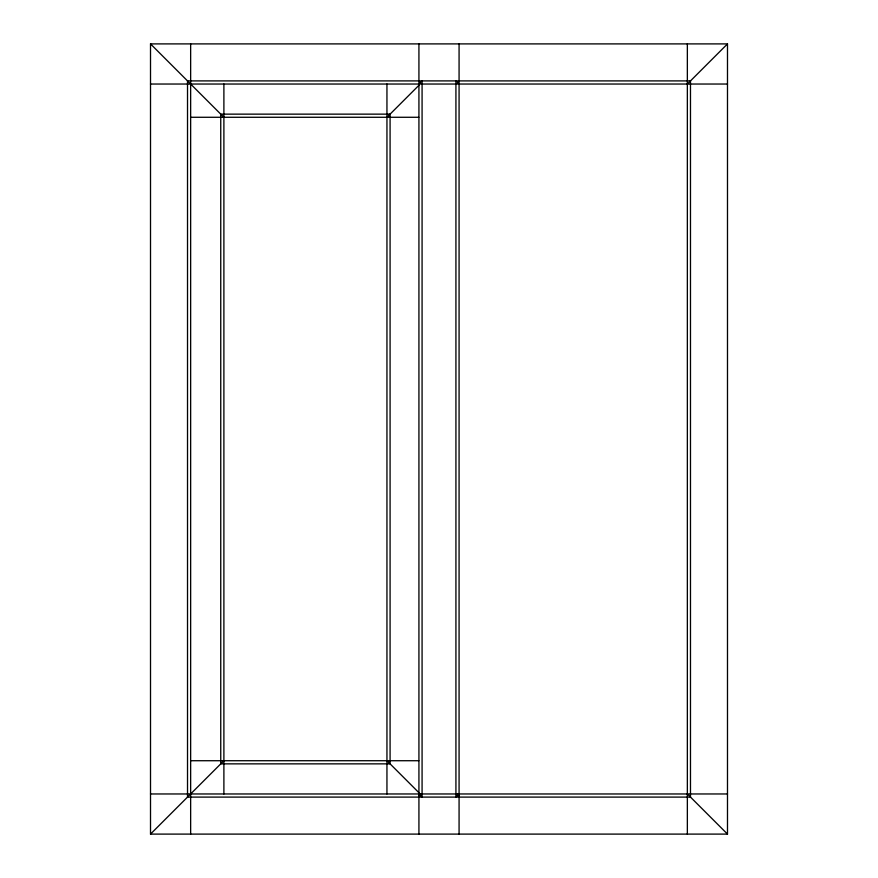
<?xml version="1.0" encoding="UTF-8"?>
<svg xmlns="http://www.w3.org/2000/svg" width="878" height="878" viewBox="0 0 878 878"><rect width="100%" height="100%" fill="white"/><g stroke="black" fill="none" stroke-linecap="round" stroke-linejoin="round"><path stroke-width="1.32" d="M386.946 117.279L419.245 84.979M687.353 84.036L727.489 43.9L150.511 43.9L150.511 834.1L727.489 834.1L727.489 43.9M150.511 834.1L223.89 760.721M418.927 84.036L422.077 80.897L422.077 797.103L418.927 793.964M150.511 84.036L727.489 84.036M190.647 117.279L418.817 117.279M190.647 760.721L418.817 760.721M150.511 793.964L727.489 793.964M418.927 794.886L419.849 794.886M459.073 794.886L458.151 794.886L458.151 793.964M418.927 795.534L420.507 795.534L420.507 793.964M459.073 795.534L457.493 795.534L457.493 793.964M418.927 796.291L421.264 796.291L421.264 793.964M459.073 796.291L456.736 796.291L456.736 793.964M458.964 83.926L455.923 80.897L455.923 797.103L458.964 794.074M150.511 43.9L223.89 117.279M687.353 793.964L727.489 834.1M386.946 760.721L419.245 793.021M687.353 43.9L687.353 834.1M459.073 43.9L459.073 834.1M418.927 43.9L418.927 834.1M386.946 84.036L386.946 793.964M223.89 84.036L223.89 793.964M190.647 43.9L190.647 834.1M690.481 80.897L187.519 80.897L187.519 797.103L690.481 797.103L690.481 80.897M390.084 114.14L220.751 114.14L220.751 763.86L390.084 763.86L390.084 114.14"/></g></svg>
